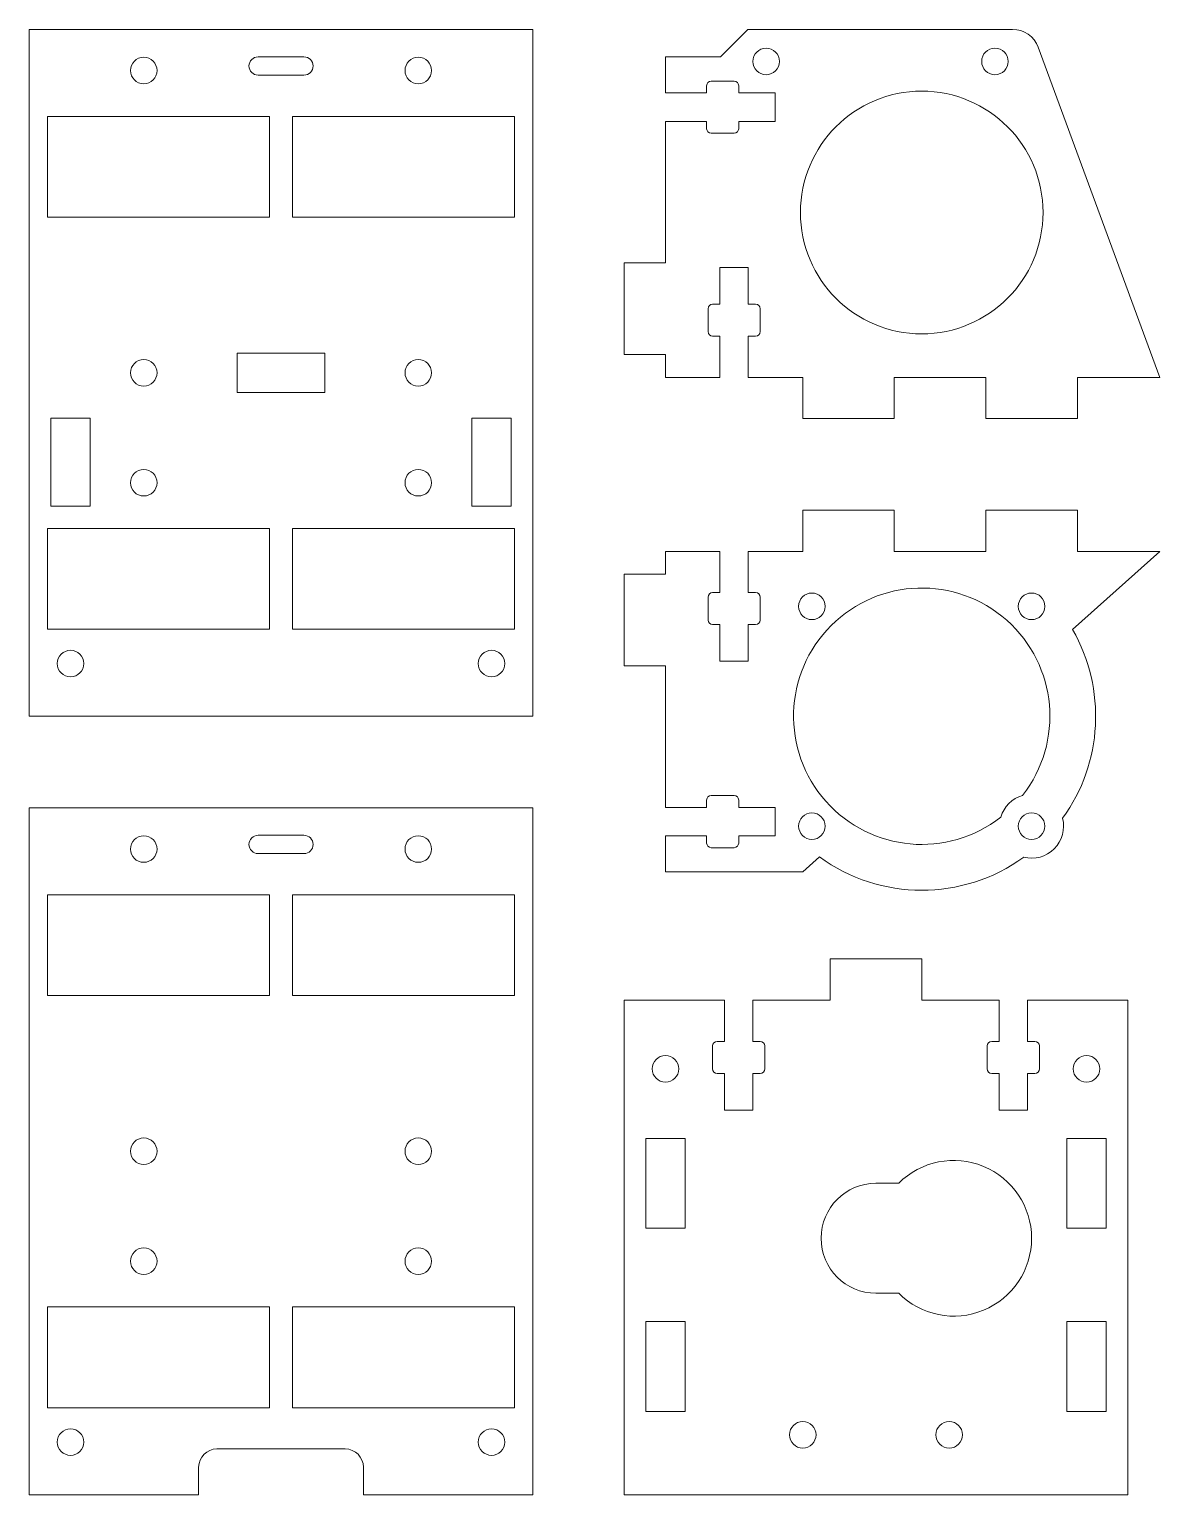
# Model space of a CAD drawing. Header units: millimetres. Extents: x 11 to 134, y 8 to 168.
import ezdxf

# ---------------------------------------------------------------- set-up
doc = ezdxf.new("R2010")
doc.units = ezdxf.units.MM

msp = doc.modelspace()

# ---------------------------------------------------------------- linework, layer by layer
at = {"color": 7, "linetype": 'Continuous', "lineweight": 15}
for p, q in [((10.75, 168.41), (10.75, 93.41)), ((65.75, 168.41), (10.75, 168.41)), ((65.75, 93.41), (65.75, 168.41)), ((89.25, 168.41), (86.25, 165.41)), ((118.16, 168.41), (89.25, 168.41)), ((134.25, 130.41), (120.97, 166.45)), ((40.75, 165.41), (35.75, 165.41)), ((80.25, 165.41), (80.25, 161.46)), ((86.25, 165.41), (80.25, 165.41)), ((35.75, 163.41), (40.75, 163.41)), ((84.75, 162.26), (84.75, 161.46)), ((87.75, 162.76), (85.25, 162.76)), ((88.25, 161.46), (88.25, 162.26)), ((84.75, 161.46), (80.25, 161.46)), ((92.25, 161.46), (88.25, 161.46)), ((92.25, 158.36), (92.25, 161.46)), ((37, 158.91), (12.75, 158.91)), ((12.75, 158.91), (12.75, 147.91)), ((37, 147.91), (37, 158.91)), ((63.75, 158.91), (39.5, 158.91)), ((39.5, 158.91), (39.5, 147.91)), ((63.75, 147.91), (63.75, 158.91)), ((80.25, 158.36), (80.25, 142.91)), ((80.25, 158.36), (84.75, 158.36)), ((84.75, 158.36), (84.75, 157.56)), ((85.25, 157.06), (87.75, 157.06)), ((88.25, 157.56), (88.25, 158.36)), ((88.25, 158.36), (92.25, 158.36)), ((12.75, 147.91), (37, 147.91)), ((39.5, 147.91), (63.75, 147.91)), ((75.75, 142.91), (75.75, 132.91)), ((80.25, 142.91), (75.75, 142.91)), ((86.2, 142.41), (89.3, 142.41)), ((86.2, 138.41), (86.2, 142.41)), ((89.3, 142.41), (89.3, 138.41)), ((84.9, 135.41), (84.9, 137.91)), ((85.4, 138.41), (86.2, 138.41)), ((89.3, 138.41), (90.1, 138.41)), ((90.6, 137.91), (90.6, 135.41)), ((86.2, 134.91), (85.4, 134.91)), ((86.2, 130.41), (86.2, 134.91)), ((89.3, 134.91), (89.3, 130.41)), ((90.1, 134.91), (89.3, 134.91)), ((43.05, 133.06), (33.45, 133.06)), ((33.45, 133.06), (33.45, 128.76)), ((43.05, 128.76), (43.05, 133.06)), ((75.75, 132.91), (80.25, 132.91)), ((80.25, 132.91), (80.25, 130.41)), ((80.25, 130.41), (86.2, 130.41)), ((89.3, 130.41), (95.25, 130.41)), ((95.25, 130.41), (95.25, 125.91)), ((105.25, 125.91), (105.25, 130.41)), ((105.25, 130.41), (115.25, 130.41)), ((115.25, 130.41), (115.25, 125.91)), ((125.25, 130.41), (134.25, 130.41)), ((125.25, 125.91), (125.25, 130.41)), ((33.45, 128.76), (43.05, 128.76)), ((13.1, 125.96), (13.1, 116.36)), ((17.4, 125.96), (13.1, 125.96)), ((17.4, 116.36), (17.4, 125.96)), ((63.4, 125.96), (59.1, 125.96)), ((59.1, 125.96), (59.1, 116.36)), ((63.4, 116.36), (63.4, 125.96)), ((95.25, 125.91), (105.25, 125.91)), ((115.25, 125.91), (125.25, 125.91)), ((13.1, 116.36), (17.4, 116.36)), ((59.1, 116.36), (63.4, 116.36)), ((95.25, 111.41), (95.25, 115.91)), ((95.25, 115.91), (105.25, 115.91)), ((105.25, 115.91), (105.25, 111.41)), ((115.25, 111.41), (115.25, 115.91)), ((115.25, 115.91), (125.25, 115.91)), ((125.25, 115.91), (125.25, 111.41)), ((37, 113.91), (12.75, 113.91)), ((12.75, 113.91), (12.75, 102.91)), ((37, 102.91), (37, 113.91)), ((63.75, 113.91), (39.5, 113.91)), ((39.5, 113.91), (39.5, 102.91)), ((63.75, 102.91), (63.75, 113.91)), ((80.25, 108.91), (80.25, 111.41)), ((80.25, 111.41), (86.2, 111.41)), ((86.2, 111.41), (86.2, 106.91)), ((89.3, 106.91), (89.3, 111.41)), ((89.3, 111.41), (95.25, 111.41)), ((105.25, 111.41), (115.25, 111.41)), ((134.25, 111.41), (124.73, 102.87)), ((125.25, 111.41), (134.25, 111.41)), ((75.75, 98.91), (75.75, 108.91)), ((75.75, 108.91), (80.25, 108.91)), ((84.9, 106.41), (84.9, 103.91)), ((86.2, 106.91), (85.4, 106.91)), ((90.1, 106.91), (89.3, 106.91)), ((90.6, 103.91), (90.6, 106.41)), ((12.75, 102.91), (37, 102.91)), ((39.5, 102.91), (63.75, 102.91)), ((85.4, 103.41), (86.2, 103.41)), ((86.2, 103.41), (86.2, 99.41)), ((89.3, 99.41), (89.3, 103.41)), ((89.3, 103.41), (90.1, 103.41)), ((86.2, 99.41), (89.3, 99.41)), ((80.25, 98.91), (75.75, 98.91)), ((80.25, 83.46), (80.25, 98.91)), ((10.75, 93.41), (65.75, 93.41)), ((10.75, 83.41), (10.75, 8.41)), ((65.75, 83.41), (10.75, 83.41)), ((65.75, 8.41), (65.75, 83.41)), ((80.25, 83.46), (84.75, 83.46)), ((84.75, 83.46), (84.75, 84.26)), ((85.25, 84.76), (87.75, 84.76)), ((88.25, 84.26), (88.25, 83.46)), ((88.25, 83.46), (92.25, 83.46)), ((92.25, 83.46), (92.25, 80.36)), ((40.75, 80.41), (35.75, 80.41)), ((80.25, 76.41), (80.25, 80.36)), ((84.75, 80.36), (80.25, 80.36)), ((84.75, 79.56), (84.75, 80.36)), ((88.25, 80.36), (88.25, 79.56)), ((92.25, 80.36), (88.25, 80.36)), ((35.75, 78.41), (40.75, 78.41)), ((87.75, 79.06), (85.25, 79.06)), ((97.07, 78.05), (95.25, 76.41)), ((95.25, 76.41), (80.25, 76.41)), ((37, 73.91), (12.75, 73.91)), ((12.75, 73.91), (12.75, 62.91)), ((37, 62.91), (37, 73.91)), ((63.75, 73.91), (39.5, 73.91)), ((39.5, 73.91), (39.5, 62.91)), ((63.75, 62.91), (63.75, 73.91)), ((98.25, 66.91), (98.25, 62.41)), ((108.25, 66.91), (98.25, 66.91)), ((108.25, 62.41), (108.25, 66.91)), ((12.75, 62.91), (37, 62.91)), ((39.5, 62.91), (63.75, 62.91)), ((75.75, 62.41), (75.75, 8.41)), ((86.7, 62.41), (75.75, 62.41)), ((86.7, 62.41), (86.7, 57.91)), ((89.8, 57.91), (89.8, 62.41)), ((98.25, 62.41), (89.8, 62.41)), ((116.7, 62.41), (108.25, 62.41)), ((116.7, 62.41), (116.7, 57.91)), ((119.8, 57.91), (119.8, 62.41)), ((130.75, 62.41), (119.8, 62.41)), ((130.75, 8.41), (130.75, 62.41)), ((86.7, 57.91), (85.9, 57.91)), ((90.6, 57.91), (89.8, 57.91)), ((116.7, 57.91), (115.9, 57.91)), ((120.6, 57.91), (119.8, 57.91)), ((85.4, 57.41), (85.4, 54.91)), ((91.1, 54.91), (91.1, 57.41)), ((115.4, 57.41), (115.4, 54.91)), ((121.1, 54.91), (121.1, 57.41)), ((85.9, 54.41), (86.7, 54.41)), ((86.7, 54.41), (86.7, 50.41)), ((89.8, 54.41), (90.6, 54.41)), ((89.8, 50.41), (89.8, 54.41)), ((115.9, 54.41), (116.7, 54.41)), ((116.7, 54.41), (116.7, 50.41)), ((119.8, 50.41), (119.8, 54.41)), ((119.8, 54.41), (120.6, 54.41)), ((86.7, 50.41), (89.8, 50.41)), ((116.7, 50.41), (119.8, 50.41)), ((82.4, 47.31), (78.1, 47.31)), ((78.1, 47.31), (78.1, 37.51)), ((82.4, 37.51), (82.4, 47.31)), ((128.4, 47.31), (124.1, 47.31)), ((124.1, 47.31), (124.1, 37.51)), ((128.4, 37.51), (128.4, 47.31)), ((105.73, 42.41), (103.25, 42.41)), ((78.1, 37.51), (82.4, 37.51)), ((124.1, 37.51), (128.4, 37.51)), ((103.25, 30.41), (105.73, 30.41)), ((37, 28.91), (12.75, 28.91)), ((12.75, 28.91), (12.75, 17.91)), ((37, 17.91), (37, 28.91)), ((63.75, 28.91), (39.5, 28.91)), ((39.5, 28.91), (39.5, 17.91)), ((63.75, 17.91), (63.75, 28.91)), ((82.4, 27.31), (78.1, 27.31)), ((78.1, 27.31), (78.1, 17.51)), ((82.4, 17.51), (82.4, 27.31)), ((128.4, 27.31), (124.1, 27.31)), ((124.1, 27.31), (124.1, 17.51)), ((128.4, 17.51), (128.4, 27.31)), ((12.75, 17.91), (37, 17.91)), ((39.5, 17.91), (63.75, 17.91)), ((78.1, 17.51), (82.4, 17.51)), ((124.1, 17.51), (128.4, 17.51)), ((31.25, 13.41), (45.25, 13.41)), ((29.25, 8.41), (29.25, 11.41)), ((47.25, 8.41), (47.25, 11.41)), ((10.75, 8.41), (29.25, 8.41)), ((47.25, 8.41), (65.75, 8.41)), ((75.75, 8.41), (130.75, 8.41))]:
    msp.add_line(p, q, dxfattribs=at)
for centre, radius in [((23.25, 163.91), 1.45), ((53.25, 163.91), 1.45), ((91.25, 164.91), 1.45), ((116.25, 164.91), 1.45), ((108.25, 148.41), 13.25), ((23.25, 130.91), 1.45), ((53.25, 130.91), 1.45), ((23.25, 118.91), 1.45), ((53.25, 118.91), 1.45), ((96.25, 105.41), 1.45), ((120.25, 105.41), 1.45), ((15.25, 99.16), 1.45), ((61.25, 99.16), 1.45), ((96.25, 81.41), 1.45), ((120.25, 81.41), 1.45), ((23.25, 78.91), 1.45), ((53.25, 78.91), 1.45), ((80.25, 54.91), 1.45), ((126.25, 54.91), 1.45), ((23.25, 45.91), 1.45), ((53.25, 45.91), 1.45), ((23.25, 33.91), 1.45), ((53.25, 33.91), 1.45), ((95.25, 14.95), 1.45), ((111.25, 14.95), 1.45), ((15.25, 14.16), 1.45), ((61.25, 14.16), 1.45)]:
    msp.add_circle(centre, radius, dxfattribs=at)
for centre, radius, start, end in [((118.16, 165.41), 3, 20.2249, 90), ((35.75, 164.41), 1, 90, 270), ((40.75, 164.41), 1, 270, 90), ((85.25, 162.26), 0.5, 90, 180), ((87.75, 162.26), 0.5, 0, 90), ((85.25, 157.56), 0.5, 180, 270), ((87.75, 157.56), 0.5, 270, 0), ((85.4, 137.91), 0.5, 90, 180), ((90.1, 137.91), 0.5, 0, 90), ((85.4, 135.41), 0.5, 180, 270), ((90.1, 135.41), 0.5, 270, 0), ((108.25, 93.41), 14, 321.8841, 308.1159), ((85.4, 106.41), 0.5, 90, 180), ((90.1, 106.41), 0.5, 0, 90), ((85.4, 103.91), 0.5, 180, 270), ((90.1, 103.91), 0.5, 270, 0), ((108.25, 93.41), 19, 324.1083, 29.8475), ((85.25, 84.26), 0.5, 90, 180), ((87.75, 84.26), 0.5, 0, 90), ((120.25, 81.41), 3.5, 106.3506, 163.6494), ((120.25, 81.41), 3.5, 255.7564, 14.2436), ((35.75, 79.41), 1, 90, 270), ((40.75, 79.41), 1, 270, 90), ((85.25, 79.56), 0.5, 180, 270), ((87.75, 79.56), 0.5, 270, 0), ((108.25, 93.41), 19, 233.9644, 305.8917), ((85.9, 57.41), 0.5, 90, 180), ((90.6, 57.41), 0.5, 0, 90), ((115.9, 57.41), 0.5, 90, 180), ((120.6, 57.41), 0.5, 0, 90), ((85.9, 54.91), 0.5, 180, 270), ((90.6, 54.91), 0.5, 270, 0), ((115.9, 54.91), 0.5, 180, 270), ((120.6, 54.91), 0.5, 270, 0), ((111.75, 36.41), 8.5, 224.9009, 135.0991), ((103.25, 36.41), 6, 90, 270), ((31.25, 11.41), 2, 90, 180), ((45.25, 11.41), 2, 0, 90)]:
    msp.add_arc(centre, radius, start, end, dxfattribs=at)

doc.saveas('drawing.dxf')
